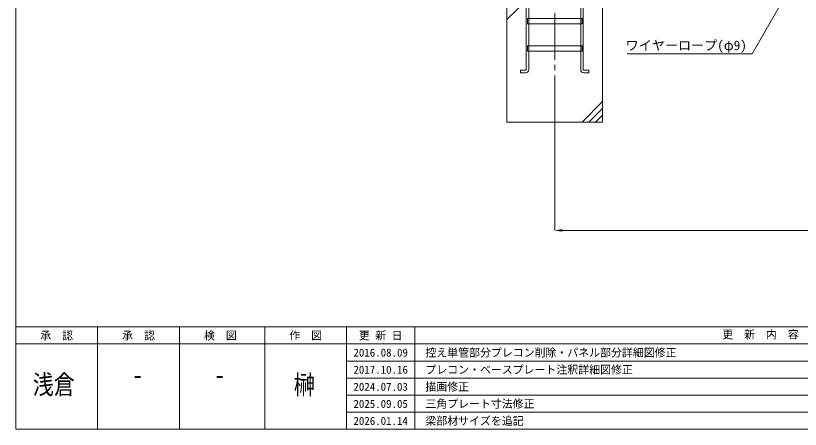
# Model space of a CAD drawing. Units: millimetres, scale not verified. Extents: x -48980 to -28855, y -14438 to 14438.
# Drawn here: x -48980 to -43231, y 562 to 3591 of the extents above; entities that cross this region are included whole.
import ezdxf
from ezdxf.enums import TextEntityAlignment as Align

# ---------------------------------------------------------------- set-up
doc = ezdxf.new("R2010")
doc.units = ezdxf.units.MM
doc.header["$LTSCALE"] = 38
doc.linetypes.add('CHAIN2', pattern=[12, 9, -1, 1, -1])
doc.linetypes.add('DASHED1', pattern=[1.8, 1.2, -0.6])
for name, color, linetype, lineweight in [('0-9_基礎工事用PCA小', 7, 'Continuous', 18), ('0-A_図面枠', 7, 'Continuous', 18), ('0-B_寸法', 3, 'Continuous', 18), ('1-2_通芯', 1, 'CHAIN2', 18), ('1-7_文字', 7, 'Continuous', 18)]:
    doc.layers.add(name, color=color, linetype=linetype, lineweight=lineweight)
doc.styles.add('ＭＳ ゴシック', font='')
doc.styles.get('ＭＳ ゴシック').set_extended_font_data('MS Gothic')

msp = doc.modelspace()

# ---------------------------------------------------------------- linework, layer by layer
at = {"layer": '0-9_基礎工事用PCA小'}
for p, q in [((-45380.2, 3562.5), (-45230.2, 3712.5)), ((-45220.68, 3532.5), (-45220.68, 3370.5)), ((-44839.72, 3532.5), (-44839.72, 3370.5)), ((-45220.68, 3332.5), (-45220.68, 3195.5)), ((-44839.72, 3332.5), (-44839.72, 3195.5)), ((-44680.2, 2962.5), (-44830.2, 2812.5)), ((-44680.2, 2912.5), (-44780.2, 2812.5)), ((-44680.2, 2862.5), (-44730.2, 2812.5))]:
    msp.add_line(p, q, dxfattribs=at)
at = {"layer": '0-9_基礎工事用PCA小', "color": 4, "linetype": 'DASHED1', "lineweight": 9}
for p, q in [((-45220.68, 3570.5), (-45220.68, 3532.5)), ((-44839.72, 3570.5), (-44839.72, 3532.5)), ((-45220.68, 3370.5), (-45220.68, 3332.5)), ((-44839.72, 3370.5), (-44839.72, 3332.5))]:
    msp.add_line(p, q, dxfattribs=at)
at = {"layer": '0-9_基礎工事用PCA小'}
for points in [[(-45239.72, 3195.55), (-45239.72, 3772.5), (-45220.68, 3772.5), (-45220.68, 3570.5)], [(-44820.68, 3195.55), (-44820.68, 3772.5), (-44839.72, 3772.5), (-44839.72, 3570.5)], [(-45243.68, 3172.5), (-45280.68, 3172.5), (-45280.68, 3191.55), (-45243.72, 3191.55)], [(-44816.72, 3172.5), (-44779.72, 3172.5), (-44779.72, 3191.55), (-44816.67, 3191.55)]]:
    msp.add_lwpolyline(points, dxfattribs=at)
for points in [[(-45380.2, 2812.5), (-44680.2, 2812.5), (-44680.2, 3712.5), (-45380.2, 3712.5)], [(-45230.2, 3570.5), (-44830.2, 3570.5), (-44830.2, 3532.5), (-45230.2, 3532.5)], [(-45230.2, 3370.5), (-44830.2, 3370.5), (-44830.2, 3332.5), (-45230.2, 3332.5)]]:
    msp.add_lwpolyline(points, close=True, dxfattribs=at)
for centre, radius, start, end in [((-45243.72, 3195.55), 4, 270, 0), ((-45243.68, 3195.5), 23, 270, 0), ((-44816.72, 3195.5), 23, 180, 270), ((-44816.67, 3195.55), 4, 180, 270)]:
    msp.add_arc(centre, radius, start, end, dxfattribs=at)
at = {"layer": '0-A_図面枠'}
for p, q in [((-48980.2, 1312.5), (-28855.2, 1312.5)), ((-48380.2, 1312.5), (-48380.2, 562.5)), ((-47780.2, 1312.5), (-47780.2, 562.5)), ((-47155.2, 1312.5), (-47155.2, 562.5)), ((-46555.2, 1312.5), (-46555.2, 562.5)), ((-46055.2, 1312.5), (-46055.2, 562.5)), ((-48980.2, 1187.5), (-41005.2, 1187.5)), ((-46555.2, 1062.5), (-41005.2, 1062.5)), ((-46555.2, 937.5), (-41005.2, 937.5)), ((-46555.2, 812.5), (-41005.2, 812.5)), ((-46555.2, 687.5), (-41005.2, 687.5))]:
    msp.add_line(p, q, dxfattribs=at)
msp.add_lwpolyline([(-48980.2, 14437.5), (-28855.2, 14437.5), (-28855.2, 562.5), (-48980.2, 562.5)], close=True, dxfattribs=at)
at = {"layer": '0-B_寸法'}
for p, q in [((-45030.2, 2811.5), (-45030.2, 2018.05)), ((-39585.2, 2019.05), (-44975.2, 2019.05))]:
    msp.add_line(p, q, dxfattribs=at)
at = {"layer": '0-B_寸法', "color": 91}
msp.add_solid([(-44975.2, 2028.2), (-45030.2, 2019.05), (-44975.2, 2009.88)], dxfattribs=at)
at = {"layer": '1-2_通芯'}
msp.add_line((-45030.2, 2812.5), (-45030.2, 4724.5), dxfattribs=at)
at = {"layer": '1-7_文字'}
for p, q in [((-43327.28, 3757.5), (-43584.2, 3312.5)), ((-44498.35, 3312.5), (-43584.55, 3312.5)), ((-43584.2, 3312.5), (-43584.55, 3312.5))]:
    msp.add_line(p, q, dxfattribs=at)

# ---------------------------------------------------------------- texts
at = {"layer": '0-A_図面枠', "style": 'ＭＳ ゴシック'}
for s, p in [('承\u3000認', (-48800.2, 1202)), ('承\u3000認', (-48200.2, 1202)), ('検\u3000図', (-47600.2, 1202)), ('作\u3000図', (-46975.2, 1202)), ('更 新 日', (-46465.2, 1202)), ('更\u3000新\u3000内\u3000容', (-43802.57, 1209.67)), ('2016.08.09', (-46505.2, 1077)), ('控え単管部分プレコン削除・パネル部分詳細図修正', (-45978, 1077)), ('プレコン・ベースプレート注釈詳細図修正', (-45978, 952)), ('2017.10.16', (-46505.2, 952)), ('2024.07.03', (-46505.2, 827)), ('描画修正', (-45978, 827)), ('2025.09.05', (-46505.2, 702)), ('三角プレート寸法修正 ', (-45978, 702)), ('2026.01.14', (-46505.2, 577)), ('梁部材サイズを追記', (-45978, 577))]:
    msp.add_text(s, height=58.65, dxfattribs=at).set_placement(p, align=Align.BOTTOM_LEFT)
at = {"layer": '0-A_図面枠', "style": 'ＭＳ ゴシック', "width": 0.8}
for s, p in [('浅倉', (-48854.75, 777.83)), ('榊', (-46942.47, 776.12)), ('-', (-48123.82, 848.98)), ('-', (-47523.83, 848.98))]:
    msp.add_text(s, height=140.8, dxfattribs=at).set_placement(p, align=Align.BOTTOM_LEFT)
at = {"layer": '1-7_文字', "style": 'ＭＳ ゴシック'}
msp.add_text('ワイヤーロープ(φ9)', height=70.38, dxfattribs=at).set_placement((-44511.12, 3317.9), align=Align.BOTTOM_LEFT)

doc.saveas('drawing.dxf')
